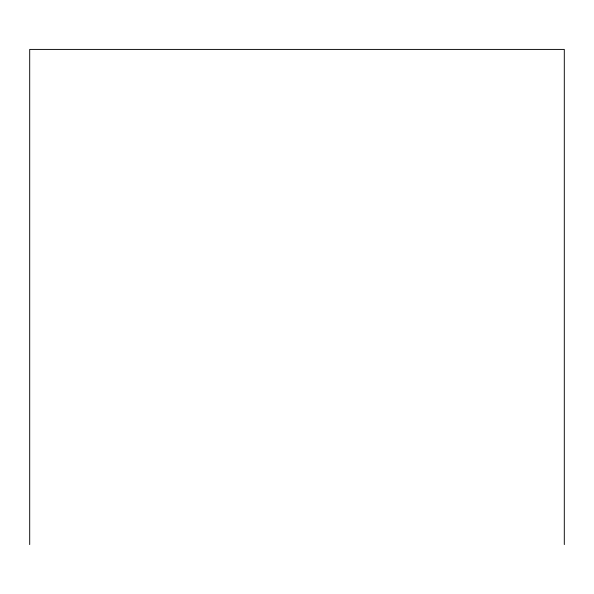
<?xml version="1.0" encoding="UTF-8"?>
<svg xmlns="http://www.w3.org/2000/svg" width="594" height="594" viewBox="0 0 594 594"><rect width="100%" height="100%" fill="white"/><g stroke="black" fill="none" stroke-linecap="round" stroke-linejoin="round"><path stroke-width="0.89" d="M564.3 544.587L564.3 49.413L29.7 49.413L29.7 544.587"/></g></svg>
